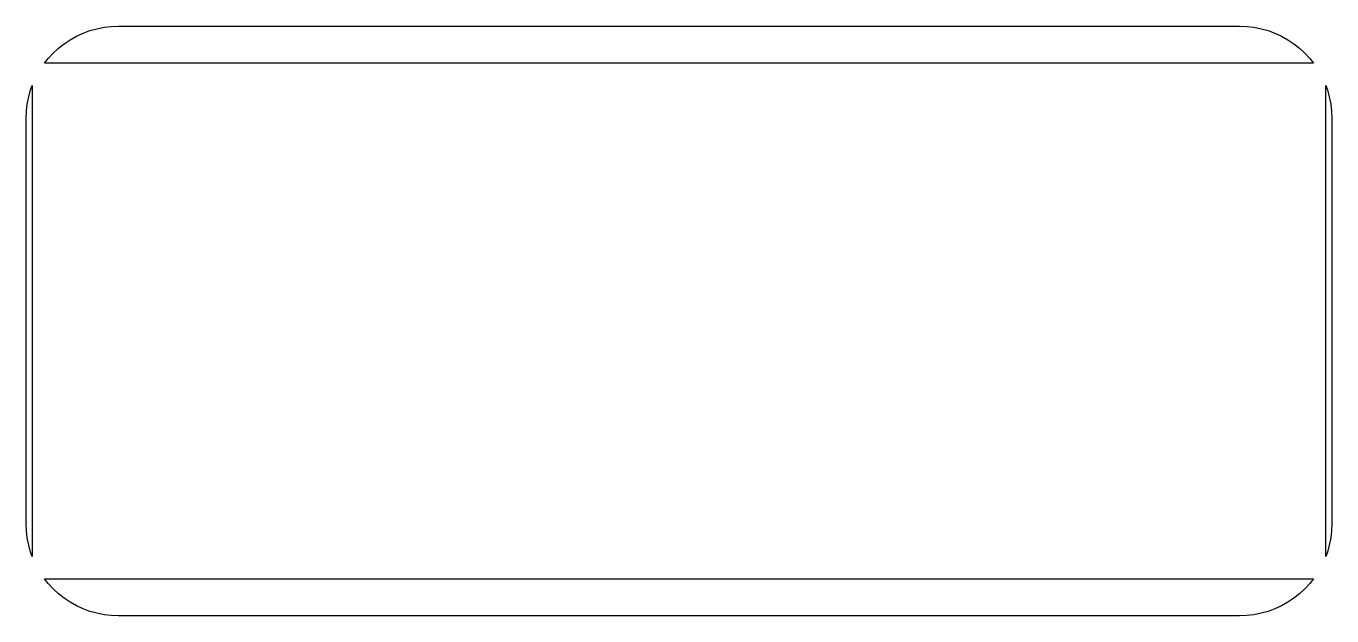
# Model space of a CAD drawing. Extents: x 0 to 212, y 0 to 96.
import ezdxf

# ---------------------------------------------------------------- set-up
doc = ezdxf.new("R2010")
doc.units = 0
doc.layers.get('0').update_dxf_attribs({"linetype": 'CONTINUOUS'})

msp = doc.modelspace()

# ---------------------------------------------------------------- linework, layer by layer
at = {"color": 0}
for p, q in [((10.4593, 95.1258), (11.5934, 95.4458)), ((11.5934, 95.4458), (12.7482, 95.6758)), ((12.7482, 95.6758), (13.9182, 95.8137)), ((13.9182, 95.8137), (15.095, 95.8603)), ((15.095, 95.8603), (197.12, 95.8603)), ((197.12, 95.8603), (198.297, 95.8137)), ((198.297, 95.8137), (199.465, 95.6758)), ((199.465, 95.6758), (200.622, 95.4458)), ((200.622, 95.4458), (201.754, 95.1258)), ((6.27835, 92.9954), (7.25812, 93.6502)), ((7.25812, 93.6502), (8.28615, 94.2262)), ((8.28615, 94.2262), (9.35411, 94.7194)), ((9.35411, 94.7194), (10.4593, 95.1258)), ((201.754, 95.1258), (202.86, 94.7194)), ((202.86, 94.7194), (203.929, 94.2262)), ((203.929, 94.2262), (204.957, 93.6502)), ((204.957, 93.6502), (205.937, 92.9954)), ((3.689, 90.6018), (4.48829, 91.4672)), ((4.48829, 91.4672), (5.35369, 92.2666)), ((5.35369, 92.2666), (6.27835, 92.9954)), ((205.937, 92.9954), (206.861, 92.2666)), ((206.861, 92.2666), (207.727, 91.4672)), ((207.727, 91.4672), (208.526, 90.6018)), ((3.10334, 89.8606), (3.689, 90.6018)), ((209.11, 89.8606), (3.10334, 89.8606)), ((208.526, 90.6018), (209.11, 89.8606)), ((0.509873, 84.3622), (0.829578, 85.4964)), ((0.829578, 85.4964), (1.09554, 86.2182)), ((1.09554, 86.2182), (1.09554, 9.76341)), ((211.12, 9.76616), (211.12, 86.2157)), ((211.12, 86.2157), (211.386, 85.4964)), ((211.386, 85.4964), (211.704, 84.3622)), ((0.141938, 82.0374), (0.279742, 83.2072)), ((0.279742, 83.2072), (0.509873, 84.3622)), ((211.704, 84.3622), (211.934, 83.2072)), ((211.934, 83.2072), (212.073, 82.0374)), ((0.095085, 80.8605), (0.141938, 82.0374)), ((0.095085, 15.1212), (0.095085, 80.8605)), ((212.073, 82.0374), (212.12, 80.8605)), ((212.12, 80.8605), (212.12, 15.1212)), ((0.141938, 13.9444), (0.095085, 15.1212)), ((212.12, 15.1212), (212.073, 13.9444)), ((0.279742, 12.7744), (0.141938, 13.9444)), ((0.509873, 11.6196), (0.279742, 12.7744)), ((211.934, 12.7744), (211.704, 11.6196)), ((212.073, 13.9444), (211.934, 12.7744)), ((0.829578, 10.4855), (0.509873, 11.6196)), ((211.704, 11.6196), (211.386, 10.4855)), ((1.09554, 9.76341), (0.829578, 10.4855)), ((211.386, 10.4855), (211.12, 9.76616)), ((3.689, 5.37849), (3.10334, 6.12126)), ((3.10334, 6.12126), (209.11, 6.12126)), ((4.48829, 4.51446), (3.689, 5.37849)), ((5.35369, 3.71521), (4.48829, 4.51446)), ((207.727, 4.51446), (206.861, 3.71521)), ((208.526, 5.37849), (207.727, 4.51446)), ((209.11, 6.12126), (208.526, 5.37849)), ((6.27835, 2.98621), (5.35369, 3.71521)), ((7.25812, 2.33164), (6.27835, 2.98621)), ((8.28615, 1.75562), (7.25812, 2.33164)), ((204.957, 2.33164), (203.929, 1.75562)), ((205.937, 2.98621), (204.957, 2.33164)), ((206.861, 3.71521), (205.937, 2.98621)), ((9.35411, 1.26366), (8.28615, 1.75562)), ((10.4593, 0.854385), (9.35411, 1.26366)), ((11.5934, 0.534681), (10.4593, 0.854385)), ((12.7482, 0.305925), (11.5934, 0.534681)), ((13.9182, 0.166743), (12.7482, 0.305925)), ((15.095, 0.121267), (13.9182, 0.166743)), ((197.12, 0.121267), (15.095, 0.121267)), ((198.297, 0.166743), (197.12, 0.121267)), ((199.465, 0.305925), (198.297, 0.166743)), ((200.622, 0.534681), (199.465, 0.305925)), ((201.754, 0.854385), (200.622, 0.534681)), ((202.86, 1.26366), (201.754, 0.854385)), ((203.929, 1.75562), (202.86, 1.26366))]:
    msp.add_line(p, q, dxfattribs=at)

doc.saveas('drawing.dxf')
